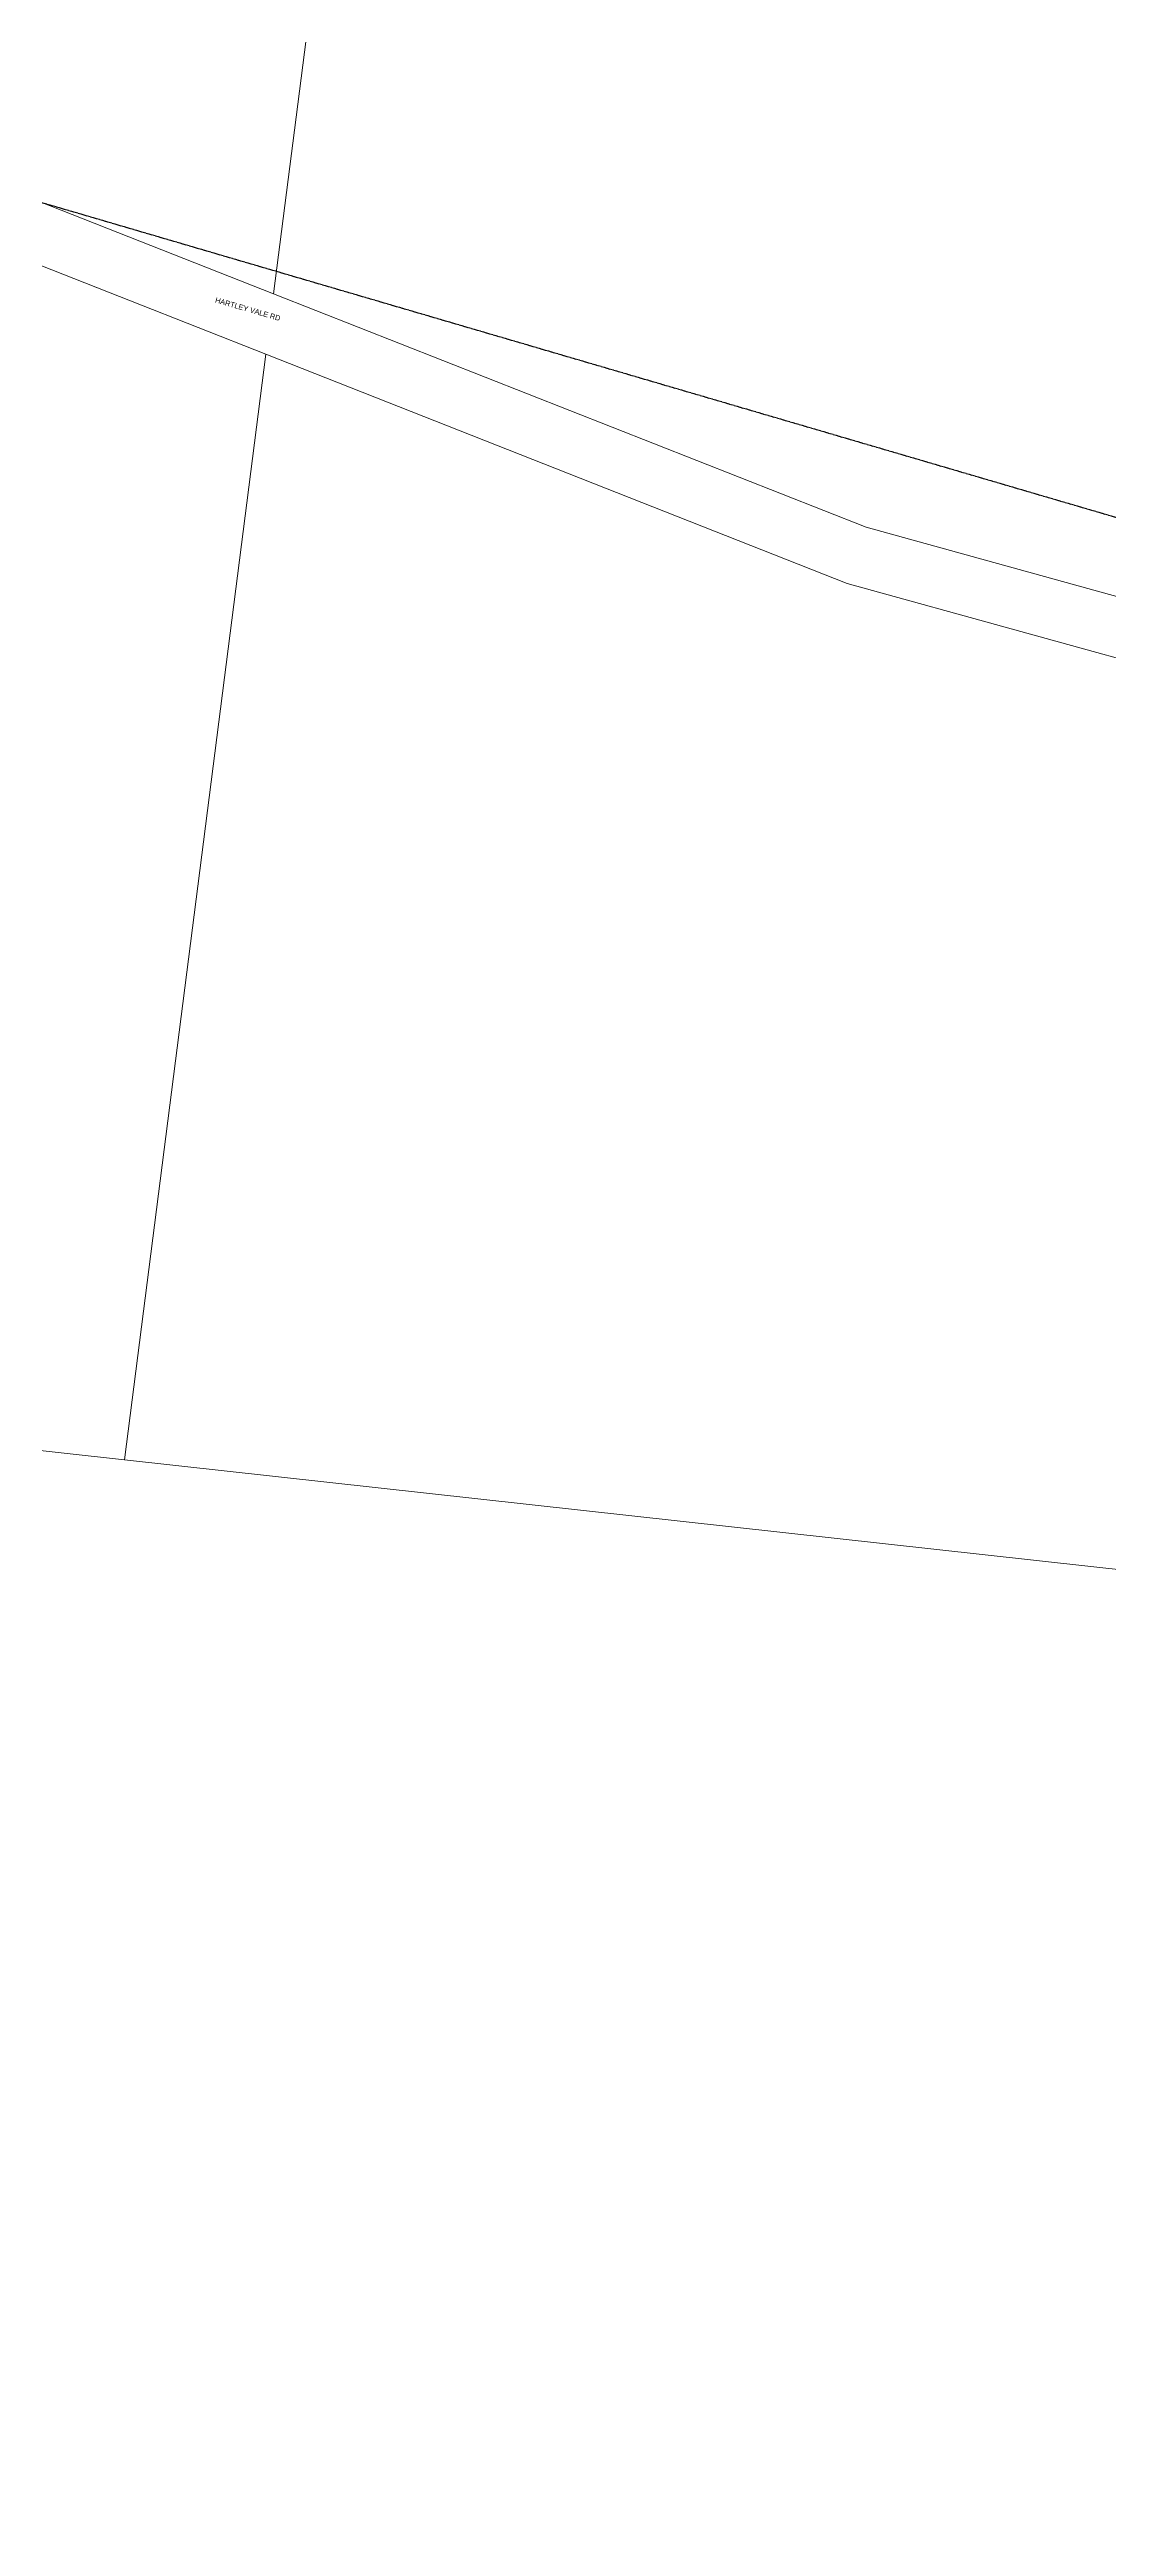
# Model space of a CAD drawing. Header units: metres. Extents: x 240179 to 248264, y 6282606 to 6287315.
# Drawn here: x 241186 to 241548, y 6285312 to 6286157 of the extents above; entities that cross this region are included whole.
import ezdxf

# ---------------------------------------------------------------- set-up
doc = ezdxf.new("R2010")
doc.units = ezdxf.units.M
doc.linetypes.add('Cable Exist OH', pattern=[1, 1, 0])
doc.layers.add('Cadastre Land Parcels_SP_EXT', color=9, linetype='Continuous', lineweight=5)
doc.layers.add('Cadastre Roads_SP_EXT', color=9, linetype='Continuous', lineweight=5)
doc.layers.add('Mains_HV_EXT', color=7, linetype='Continuous')
doc.styles.get("Standard").update_dxf_attribs({"font": 'arial.ttf'})

msp = doc.modelspace()

# ---------------------------------------------------------------- linework, layer by layer
at = {"layer": 'Cadastre Land Parcels_SP_EXT', "linetype": 'Continuous'}
for points in [[(241354.07, 6286786.18), (241262.62, 6286073.31), (241464.89, 6285993.72), (241639.65, 6285945.36), (241830.85, 6285931.95), (241887.22, 6285901.16), (241918.59, 6285884.02), (242075.26, 6287040.41)], [(241055.64, 6285057.95), (241261.62, 6285031.49), (241283.69, 6285028.65), (241457.46, 6285006.33), (241557.52, 6285073.65), (241727.44, 6285363.42), (241614.29, 6285376.62), (241643.61, 6285627.91), (241211.75, 6285675.58), (240824.59, 6285718.3)]]:
    msp.add_lwpolyline(points, dxfattribs=at)
msp.add_lwpolyline([(241832.41, 6285610.53), (241878.85, 6285802.48), (241884.97, 6285879.46), (241825.06, 6285912.15), (241636.19, 6285925.39), (241458.44, 6285974.56), (241260.01, 6286052.81), (241211.75, 6285675.58), (241643.61, 6285627.91), (241831.39, 6285607.18), (241832.41, 6285610.53)], close=True, dxfattribs=at)
at = {"layer": 'Cadastre Roads_SP_EXT', "linetype": 'Continuous'}
msp.add_lwpolyline([(241098.22, 6286116.51), (241260.01, 6286052.82), (241458.44, 6285974.56), (241636.19, 6285925.39), (241825.06, 6285912.15), (241884.97, 6285879.46), (241904.55, 6285882.12), (241904.55, 6285882.12), (241918.59, 6285884.02), (241887.21, 6285901.16), (241830.85, 6285931.95), (241639.65, 6285945.36), (241464.89, 6285993.72), (241262.62, 6286073.31), (241106.27, 6286134.93)], dxfattribs=at)
at = {"layer": 'Mains_HV_EXT', "linetype": 'Cable Exist OH'}
msp.add_lwpolyline([(241889.16, 6285881.73), (241826.21, 6285916.17), (241312.98, 6286066.5), (241142.53, 6286116.43)], dxfattribs=at)

# ---------------------------------------------------------------- texts
at = {"layer": 'Cadastre Roads_SP_EXT'}
msp.add_text('HARTLEY VALE RD', height=1.8, rotation=343.90417, dxfattribs=at).set_placement((241242.52, 6286070.47))

doc.saveas('drawing.dxf')
